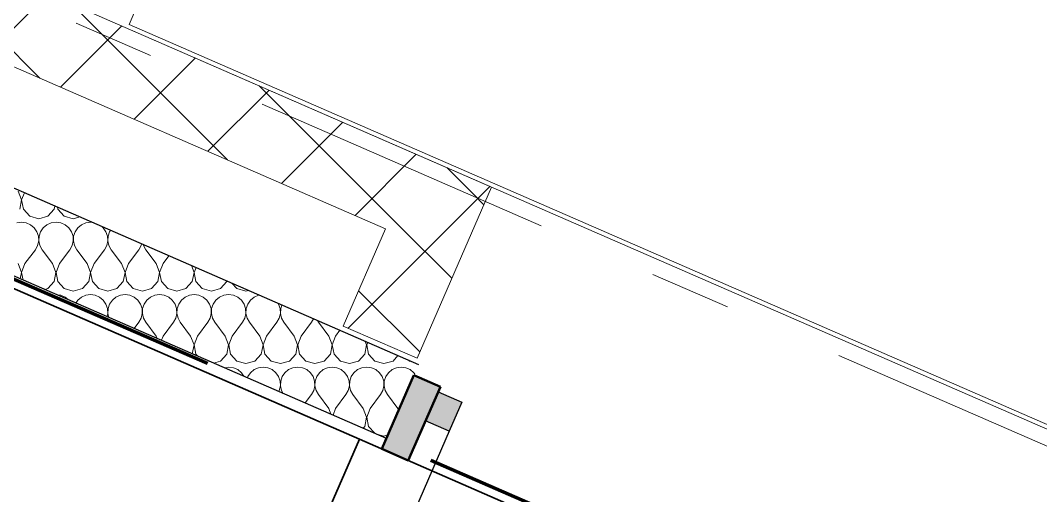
# Model space of a CAD drawing. Header units: millimetres. Extents: x -99530 to 1067232, y -97212 to 137997.
# Drawn here: x 1018336 to 1020109, y -18626 to -17799 of the extents above; entities that cross this region are included whole.
import ezdxf
from ezdxf.enums import TextEntityAlignment as Align

# ---------------------------------------------------------------- set-up
doc = ezdxf.new("R2010")
doc.units = ezdxf.units.MM
doc.header["$MEASUREMENT"] = 0
doc.linetypes.add('Double Dashed', pattern=[1093.611073, 529.166651, -211.666656, 141.111112, -211.666656])
doc.linetypes.add('Long Dashed', pattern=[1058.333302, 634.99999, -423.333311])
for name, color, linetype in [('A-05-M_Gross_Int_Circulation', 7, 'Continuous'), ('A-15-MG_Structural_Grid', 7, 'Continuous'), ('A-20-M_Floor_Slab', 7, 'Continuous'), ('A-25-M_Curtain_Wall', 7, 'Continuous'), ('A-25-M_Wall_Int', 7, 'Continuous'), ('New_A-20-M_Hard_Landscape', 7, 'Continuous')]:
    doc.layers.add(name, color=color, linetype=linetype)
for name, color, linetype, lineweight, true_color in [('A-05-M_Gross_Int_Circulation_Pen_No__74', 7, 'Continuous', 20, 0x606060), ('A-15-MG_Structural_Grid_Pen_No__163', 7, 'Continuous', 0, 0x750077), ('A-25-M_Curtain_Wall_Pen_No__144', 7, 'Continuous', 0, 0xc8c8c8), ('A-25-M_Curtain_Wall_Pen_No__27', 7, 'Continuous', 50, 0x2a2a2a), ('A-25-M_Curtain_Wall_Pen_No__43', 7, 'Continuous', 30, 0x444444), ('A-25-M_Curtain_Wall_Pen_No__67', 7, 'Continuous', 20, 0x606060), ('A-25-M_Wall_Int_Pen_No__107', 7, 'Continuous', 15, 0xa6a6a6), ('ArchiCAD Doors_Pen_No__103', 7, 'Continuous', 15, 0xa6a6a6), ('ArchiCAD Doors_Pen_No__43', 7, 'Continuous', 30, 0x444444), ('New_A-20-M_Hard_Landscape_Pen_No__53', 7, 'Continuous', 35, 0x444444)]:
    doc.layers.add(name, color=color, linetype=linetype, lineweight=lineweight, true_color=true_color)
for name, color, linetype, lineweight in [('A-20-M_Floor_Slab_Pen_No__89', 8, 'Continuous', 20), ('A-25-M_Wall_Int_Pen_No__1', 7, 'Continuous', 13), ('A-95-P_Drawing_Pen_No__85', 8, 'Continuous', 20), ('ArchiCAD Zone Stamps_Pen_No__9', 7, 'Continuous', 13), ('Demolished_G-10-P_Topo_Building_Pen_No__177', 1, 'Continuous', 70)]:
    doc.layers.add(name, color=color, linetype=linetype, lineweight=lineweight)
doc.styles.add('GENERATED_STYLE_1', font='')
doc.styles.add('GENERATED_STYLE_3', font='')
doc.styles.add('GENERATED_STYLE_4', font='')
doc.styles.get('GENERATED_STYLE_1').set_extended_font_data('Arial', bold=True)
doc.styles.get('GENERATED_STYLE_3').set_extended_font_data('Arial')
doc.styles.get('GENERATED_STYLE_4').set_extended_font_data('Swis721 BT')
doc.dimstyles.new('GENERATED_STYLE__4', dxfattribs={"dimtxt": 0.18, "dimasz": 273.6, "dimexe": 0.18, "dimexo": 0.0625, "dimgap": 0.09, "dimtad": 0, "dimtih": 1, "dimtoh": 1, "dimdec": 4, "dimzin": 0, "dimdsep": 46, "dimcen": 0.09, "dimadec": 0, "dimazin": 0, "dimtfac": 1, "dimtdec": 4, "dimtmove": 0, "dimatfit": 3, "dimldrblk": 'ARROWHEAD_5', "dimfxl": 1, "dimtolj": 1, "dimtzin": 0, "dimarcsym": 0})
pattern_1 = [(45, (976938, 0), (-91.92388, 91.92388), []), (135, (976938, 0), (91.92388, 91.92388), [])]

# ---------------------------------------------------------------- blocks, each defined once
blk = doc.blocks.new('Stair 02_INB 0267_71_3', base_point=(1020599.1, -16711.8))
at = {"layer": 'A-05-M_Gross_Int_Circulation_Pen_No__74', "linetype": 'Continuous'}
for p, q in [((1021080.1, -11946.3), (1018525, -17806.1)), ((1018525, -17806.1), (1021364.2, -19044.3))]:
    blk.add_line(p, q, dxfattribs=at)
at = {"layer": 'ArchiCAD Zone Stamps_Pen_No__9'}
for tag, height, style, p in [('ROOM_NAME', 250, 'GENERATED_STYLE_1', (1020333.6, -15399.6)), ('zoneNameLine2', 250, 'GENERATED_STYLE_1', (1020145.1, -15831.7)), ('ROOM_NUMBER', 200, 'GENERATED_STYLE_3', (1019956.7, -16252.4)), ('measuredAreaCode', 200, 'GENERATED_STYLE_3', (1019799.7, -16612.5)), ('ROOM_HOLES_PRM', 200, 'GENERATED_STYLE_3', (1020107.1, -16746.6)), ('DUMMY_649', 200, 'GENERATED_STYLE_3', (1020596.4, -16959.9)), ('DUMMY_650', 133.3, 'GENERATED_STYLE_3', (1020875.7, -17066.5))]:
    blk.add_attdef(tag, text='', height=height, rotation=336.4404, dxfattribs=dict(at, style=style)).set_placement(p, align=Align.TOP_LEFT)
blk = doc.blocks.new('Mesh_17_3', base_point=(1015414.3, -27090.5))
at = {"layer": 'New_A-20-M_Hard_Landscape_Pen_No__53', "linetype": 'Continuous', "flags": 128}
blk.add_lwpolyline([(1015414.3, -27090.5), (1017793.5, -28127.9), (1019471.2, -24280.4), (1030852.5, -29243.2), (1028055.7, -35657.3), (1030347.3, -36656.6), (1033144.1, -30242.5), (1040019, -33240.3), (1036874.1, -40452.4, 0.120293), (1039706.8, -40737.8, 0.15737), (1043024.8, -39130, 0.078126), (1044155.3, -37647.5), (1046248.3, -32902.5), (1038026.4, -29317.3), (1037765.6, -29915.3), (1019543.5, -21969.6), (1019823.3, -21327.9), (1025138.1, -23645.4), (1026020.7, -21621.3), (1018925.2, -18527.4), (1018125.8, -20360.7), (1017913.7, -20847.2), (1018101.1, -20928.9)], format="xyb", close=True, dxfattribs=at)
blk = doc.blocks.new('Mesh_20_3', base_point=(988930.7, -24727.1))
at = {"layer": 'New_A-20-M_Hard_Landscape_Pen_No__53', "linetype": 'Continuous', "flags": 128}
blk.add_lwpolyline([(988930.7, -24727.1), (988131.3, -26560.4), (999398.6, -31473.5), (1000198, -29640.2), (990908.8, -25589.7), (996843.1, -11980.5), (1005863.9, -15914), (1005925.7, -15772.3), (1017857.8, -20975.3), (1018925.2, -18527.4), (995994.2, -8528.3)], close=True, dxfattribs=at)
blk = doc.blocks.new('Slab_5_3', base_point=(977314.7, -362.2))
at = {"layer": 'A-20-M_Floor_Slab_Pen_No__89', "linetype": 'Continuous', "flags": 128}
blk.add_lwpolyline([(977314.7, -362.2), (984728.9, 6537.3), (984643.8, 6629.2), (987876.2, 9637.2), (992165.2, 7766.9), (996287.1, 17219.8), (1030611.3, 2252.7), (1030904.7, 2124.8), (1026692.8, -7534.4), (1026399.5, -7406.5), (1021328.1, -19036.6), (980552.3, -1256.3), (980362.6, -1691.3)], close=True, dxfattribs=at)
blk = doc.blocks.new('*X571', base_point=(976938, 0))
at = {"layer": 'A-25-M_Curtain_Wall_Pen_No__67', "linetype": 'Continuous'}
for p, q in [((1018337.9, -18111.3), (1018332, -18096)), ((1018342.9, -18098.9), (1018338.1, -18111.3)), ((1018334.8, -18127.4), (1018337.9, -18111.3)), ((1018338.1, -18111.3), (1018341.2, -18127.4)), ((1018394.8, -18127.4), (1018395.9, -18122)), ((1018341.2, -18127.4), (1018352.2, -18139.5)), ((1018352.2, -18139.5), (1018368, -18144)), ((1018368, -18144), (1018383.8, -18139.5)), ((1018383.8, -18139.5), (1018394.8, -18127.4)), ((1018400.5, -18124), (1018401.2, -18127.4)), ((1018401.2, -18127.4), (1018412.2, -18139.5)), ((1018412.2, -18139.5), (1018428, -18144)), ((1018428, -18144), (1018439.1, -18140.8)), ((1018338, -18150), (1018329.8, -18151.1)), ((1018346.2, -18151.1), (1018338, -18150)), ((1018353.8, -18154.5), (1018346.2, -18151.1)), ((1018360.1, -18159.8), (1018353.8, -18154.5)), ((1018382.2, -18154.5), (1018375.9, -18159.8)), ((1018389.8, -18151.1), (1018382.2, -18154.5)), ((1018398, -18150), (1018389.8, -18151.1)), ((1018406.2, -18151.1), (1018398, -18150)), ((1018413.8, -18154.5), (1018406.2, -18151.1)), ((1018420.1, -18159.8), (1018413.8, -18154.5)), ((1018442.2, -18154.5), (1018435.9, -18159.8)), ((1018449.8, -18151.1), (1018442.2, -18154.5)), ((1018458, -18150), (1018449.8, -18151.1)), ((1018461.1, -18150.4), (1018458, -18150)), ((1018480.1, -18159.8), (1018477.6, -18157.6)), ((1018364.8, -18166.6), (1018360.1, -18159.8)), ((1018367.5, -18174.4), (1018364.8, -18166.6)), ((1018367.9, -18182.7), (1018367.5, -18174.4)), ((1018368.5, -18174.4), (1018368.1, -18182.7)), ((1018371.2, -18166.6), (1018368.5, -18174.4)), ((1018375.9, -18159.8), (1018371.2, -18166.6)), ((1018424.8, -18166.6), (1018420.1, -18159.8)), ((1018427.5, -18174.4), (1018424.8, -18166.6)), ((1018427.9, -18182.7), (1018427.5, -18174.4)), ((1018428.5, -18174.4), (1018428.1, -18182.7)), ((1018431.2, -18166.6), (1018428.5, -18174.4)), ((1018435.9, -18159.8), (1018431.2, -18166.6)), ((1018484.8, -18166.6), (1018480.1, -18159.8)), ((1018487.5, -18174.4), (1018484.8, -18166.6)), ((1018487.9, -18182.7), (1018487.5, -18174.4)), ((1018488.5, -18174.4), (1018488.1, -18182.7)), ((1018491.2, -18166.6), (1018488.5, -18174.4)), ((1018492.8, -18164.3), (1018491.2, -18166.6)), ((1018362, -18198), (1018366, -18190.8)), ((1018366, -18190.8), (1018367.9, -18182.7)), ((1018368.1, -18182.7), (1018370, -18190.8)), ((1018370, -18190.8), (1018374, -18198)), ((1018422, -18198), (1018426, -18190.8)), ((1018426, -18190.8), (1018427.9, -18182.7)), ((1018428.1, -18182.7), (1018430, -18190.8)), ((1018430, -18190.8), (1018434, -18198)), ((1018482, -18198), (1018486, -18190.8)), ((1018486, -18190.8), (1018487.9, -18182.7)), ((1018488.1, -18182.7), (1018490, -18190.8)), ((1018490, -18190.8), (1018494, -18198)), ((1018542, -18198), (1018546, -18190.8)), ((1018546, -18190.8), (1018546.7, -18187.8)), ((1018549.6, -18189), (1018550, -18190.8)), ((1018550, -18190.8), (1018554, -18198)), ((1018344, -18222), (1018362, -18198)), ((1018392, -18222), (1018374, -18198)), ((1018404, -18222), (1018422, -18198)), ((1018452, -18222), (1018434, -18198)), ((1018464, -18222), (1018482, -18198)), ((1018512, -18222), (1018494, -18198)), ((1018524, -18222), (1018542, -18198)), ((1018572, -18222), (1018554, -18198)), ((1018584, -18222), (1018594.2, -18208.5)), ((1018337.9, -18237.3), (1018332, -18222)), ((1018344, -18222), (1018338.1, -18237.3)), ((1018397.9, -18237.3), (1018392, -18222)), ((1018404, -18222), (1018398.1, -18237.3)), ((1018457.9, -18237.3), (1018452, -18222)), ((1018464, -18222), (1018458.1, -18237.3)), ((1018517.9, -18237.3), (1018512, -18222)), ((1018524, -18222), (1018518.1, -18237.3)), ((1018577.9, -18237.3), (1018572, -18222)), ((1018584, -18222), (1018578.1, -18237.3)), ((1018637.9, -18237.3), (1018633.4, -18225.6)), ((1018641.3, -18229), (1018638.1, -18237.3)), ((1018335.8, -18248.5), (1018337.9, -18237.3)), ((1018338.1, -18237.3), (1018340.6, -18250.7)), ((1018394.8, -18253.4), (1018397.9, -18237.3)), ((1018398.1, -18237.3), (1018401.2, -18253.4)), ((1018454.8, -18253.4), (1018457.9, -18237.3)), ((1018458.1, -18237.3), (1018461.2, -18253.4)), ((1018514.8, -18253.4), (1018517.9, -18237.3)), ((1018518.1, -18237.3), (1018521.2, -18253.4)), ((1018574.8, -18253.4), (1018577.9, -18237.3)), ((1018578.1, -18237.3), (1018581.2, -18253.4)), ((1018634.8, -18253.4), (1018637.9, -18237.3)), ((1018638.1, -18237.3), (1018641.2, -18253.4)), ((1018378.3, -18267.1), (1018383.8, -18265.5)), ((1018383.8, -18265.5), (1018394.8, -18253.4)), ((1018401.2, -18253.4), (1018412.2, -18265.5)), ((1018412.2, -18265.5), (1018428, -18270)), ((1018428, -18270), (1018443.8, -18265.5)), ((1018443.8, -18265.5), (1018454.8, -18253.4)), ((1018461.2, -18253.4), (1018472.2, -18265.5)), ((1018472.2, -18265.5), (1018488, -18270)), ((1018488, -18270), (1018503.8, -18265.5)), ((1018503.8, -18265.5), (1018514.8, -18253.4)), ((1018521.2, -18253.4), (1018532.2, -18265.5)), ((1018532.2, -18265.5), (1018548, -18270)), ((1018548, -18270), (1018563.8, -18265.5)), ((1018563.8, -18265.5), (1018574.8, -18253.4)), ((1018581.2, -18253.4), (1018592.2, -18265.5)), ((1018592.2, -18265.5), (1018608, -18270)), ((1018608, -18270), (1018623.8, -18265.5)), ((1018623.8, -18265.5), (1018634.8, -18253.4)), ((1018641.2, -18253.4), (1018652.2, -18265.5)), ((1018652.2, -18265.5), (1018668, -18270)), ((1018668, -18270), (1018683.8, -18265.5)), ((1018683.8, -18265.5), (1018694.8, -18253.4)), ((1018694.8, -18253.4), (1018695, -18252.4)), ((1018703.8, -18256.3), (1018712.2, -18265.5)), ((1018712.2, -18265.5), (1018728, -18270)), ((1018406.2, -18277.1), (1018399.1, -18276.2)), ((1018413.8, -18280.5), (1018406.2, -18277.1)), ((1018419, -18284.8), (1018413.8, -18280.5)), ((1018442.2, -18280.5), (1018435.9, -18285.8)), ((1018449.8, -18277.1), (1018442.2, -18280.5)), ((1018458, -18276), (1018449.8, -18277.1)), ((1018466.2, -18277.1), (1018458, -18276)), ((1018473.8, -18280.5), (1018466.2, -18277.1)), ((1018480.1, -18285.8), (1018473.8, -18280.5)), ((1018502.2, -18280.5), (1018495.9, -18285.8)), ((1018509.8, -18277.1), (1018502.2, -18280.5)), ((1018518, -18276), (1018509.8, -18277.1)), ((1018526.2, -18277.1), (1018518, -18276)), ((1018533.8, -18280.5), (1018526.2, -18277.1)), ((1018540.1, -18285.8), (1018533.8, -18280.5)), ((1018562.2, -18280.5), (1018555.9, -18285.8)), ((1018569.8, -18277.1), (1018562.2, -18280.5)), ((1018578, -18276), (1018569.8, -18277.1)), ((1018586.2, -18277.1), (1018578, -18276)), ((1018593.8, -18280.5), (1018586.2, -18277.1)), ((1018600.1, -18285.8), (1018593.8, -18280.5)), ((1018622.2, -18280.5), (1018615.9, -18285.8)), ((1018629.8, -18277.1), (1018622.2, -18280.5)), ((1018638, -18276), (1018629.8, -18277.1)), ((1018646.2, -18277.1), (1018638, -18276)), ((1018653.8, -18280.5), (1018646.2, -18277.1)), ((1018660.1, -18285.8), (1018653.8, -18280.5)), ((1018682.2, -18280.5), (1018675.9, -18285.8)), ((1018689.8, -18277.1), (1018682.2, -18280.5)), ((1018698, -18276), (1018689.8, -18277.1)), ((1018706.2, -18277.1), (1018698, -18276)), ((1018713.8, -18280.5), (1018706.2, -18277.1)), ((1018720.1, -18285.8), (1018713.8, -18280.5)), ((1018728, -18270), (1018732.4, -18268.7)), ((1018742.2, -18280.5), (1018735.9, -18285.8)), ((1018749.8, -18277.1), (1018742.2, -18280.5)), ((1018751.2, -18276.9), (1018749.8, -18277.1)), ((1018435.9, -18285.8), (1018432.5, -18290.7)), ((1018484.8, -18292.6), (1018480.1, -18285.8)), ((1018487.5, -18300.4), (1018484.8, -18292.6)), ((1018487.9, -18308.7), (1018487.5, -18300.4)), ((1018488.5, -18300.4), (1018488.1, -18308.7)), ((1018491.2, -18292.6), (1018488.5, -18300.4)), ((1018495.9, -18285.8), (1018491.2, -18292.6)), ((1018544.8, -18292.6), (1018540.1, -18285.8)), ((1018547.5, -18300.4), (1018544.8, -18292.6)), ((1018547.9, -18308.7), (1018547.5, -18300.4)), ((1018548.5, -18300.4), (1018548.1, -18308.7)), ((1018551.2, -18292.6), (1018548.5, -18300.4)), ((1018555.9, -18285.8), (1018551.2, -18292.6)), ((1018604.8, -18292.6), (1018600.1, -18285.8)), ((1018607.5, -18300.4), (1018604.8, -18292.6)), ((1018607.9, -18308.7), (1018607.5, -18300.4)), ((1018608.5, -18300.4), (1018608.1, -18308.7)), ((1018611.2, -18292.6), (1018608.5, -18300.4)), ((1018615.9, -18285.8), (1018611.2, -18292.6)), ((1018664.8, -18292.6), (1018660.1, -18285.8)), ((1018667.5, -18300.4), (1018664.8, -18292.6)), ((1018667.9, -18308.7), (1018667.5, -18300.4)), ((1018668.5, -18300.4), (1018668.1, -18308.7)), ((1018671.2, -18292.6), (1018668.5, -18300.4)), ((1018675.9, -18285.8), (1018671.2, -18292.6)), ((1018724.8, -18292.6), (1018720.1, -18285.8)), ((1018727.5, -18300.4), (1018724.8, -18292.6)), ((1018727.9, -18308.7), (1018727.5, -18300.4)), ((1018728.5, -18300.4), (1018728.1, -18308.7)), ((1018731.2, -18292.6), (1018728.5, -18300.4)), ((1018735.9, -18285.8), (1018731.2, -18292.6)), ((1018784.8, -18292.6), (1018783.9, -18291.2)), ((1018787.5, -18300.4), (1018784.8, -18292.6)), ((1018787.9, -18308.7), (1018787.5, -18300.4)), ((1018788.5, -18300.4), (1018788.1, -18308.7)), ((1018790.6, -18294.1), (1018788.5, -18300.4)), ((1018486.6, -18314.3), (1018487.9, -18308.7)), ((1018488.1, -18308.7), (1018489.7, -18315.7)), ((1018542, -18324), (1018546, -18316.8)), ((1018546, -18316.8), (1018547.9, -18308.7)), ((1018548.1, -18308.7), (1018550, -18316.8)), ((1018550, -18316.8), (1018554, -18324)), ((1018602, -18324), (1018606, -18316.8)), ((1018606, -18316.8), (1018607.9, -18308.7)), ((1018608.1, -18308.7), (1018610, -18316.8)), ((1018610, -18316.8), (1018614, -18324)), ((1018662, -18324), (1018666, -18316.8)), ((1018666, -18316.8), (1018667.9, -18308.7)), ((1018668.1, -18308.7), (1018670, -18316.8)), ((1018670, -18316.8), (1018674, -18324)), ((1018722, -18324), (1018726, -18316.8)), ((1018726, -18316.8), (1018727.9, -18308.7)), ((1018728.1, -18308.7), (1018730, -18316.8)), ((1018730, -18316.8), (1018734, -18324)), ((1018782, -18324), (1018786, -18316.8)), ((1018786, -18316.8), (1018787.9, -18308.7)), ((1018788.1, -18308.7), (1018790, -18316.8)), ((1018790, -18316.8), (1018794, -18324)), ((1018842, -18324), (1018845.3, -18318)), ((1018533.8, -18334.9), (1018542, -18324)), ((1018572, -18348), (1018554, -18324)), ((1018584, -18348), (1018602, -18324)), ((1018632, -18348), (1018614, -18324)), ((1018644, -18348), (1018662, -18324)), ((1018692, -18348), (1018674, -18324)), ((1018704, -18348), (1018722, -18324)), ((1018752, -18348), (1018734, -18324)), ((1018764, -18348), (1018782, -18324)), ((1018812, -18348), (1018794, -18324)), ((1018824, -18348), (1018842, -18324)), ((1018852.4, -18321.1), (1018854, -18324)), ((1018872, -18348), (1018854, -18324)), ((1018573.6, -18352.2), (1018572, -18348)), ((1018584, -18348), (1018581.1, -18355.5)), ((1018637.9, -18363.3), (1018632, -18348)), ((1018644, -18348), (1018638.1, -18363.3)), ((1018697.9, -18363.3), (1018692, -18348)), ((1018704, -18348), (1018698.1, -18363.3)), ((1018757.9, -18363.3), (1018752, -18348)), ((1018764, -18348), (1018758.1, -18363.3)), ((1018817.9, -18363.3), (1018812, -18348)), ((1018824, -18348), (1018818.1, -18363.3)), ((1018877.9, -18363.3), (1018872, -18348)), ((1018884, -18348), (1018878.1, -18363.3)), ((1018884, -18348), (1018891.4, -18338.1)), ((1018634.9, -18379), (1018637.9, -18363.3)), ((1018638.1, -18363.3), (1018641.2, -18379.4)), ((1018694.8, -18379.4), (1018697.9, -18363.3)), ((1018698.1, -18363.3), (1018701.2, -18379.4)), ((1018754.8, -18379.4), (1018757.9, -18363.3)), ((1018758.1, -18363.3), (1018761.2, -18379.4)), ((1018814.8, -18379.4), (1018817.9, -18363.3)), ((1018818.1, -18363.3), (1018821.2, -18379.4)), ((1018874.8, -18379.4), (1018877.9, -18363.3)), ((1018878.1, -18363.3), (1018881.2, -18379.4)), ((1018934.8, -18379.4), (1018937.9, -18363.3)), ((1018937.9, -18363.3), (1018935.6, -18357.3)), ((1018939.7, -18359.1), (1018938.1, -18363.3)), ((1018938.1, -18363.3), (1018941.2, -18379.4)), ((1018641.2, -18379.4), (1018644.6, -18383.2)), ((1018683.8, -18391.5), (1018694.8, -18379.4)), ((1018701.2, -18379.4), (1018712.2, -18391.5)), ((1018743.8, -18391.5), (1018754.8, -18379.4)), ((1018761.2, -18379.4), (1018772.2, -18391.5)), ((1018803.8, -18391.5), (1018814.8, -18379.4)), ((1018821.2, -18379.4), (1018832.2, -18391.5)), ((1018863.8, -18391.5), (1018874.8, -18379.4)), ((1018881.2, -18379.4), (1018892.2, -18391.5)), ((1018923.8, -18391.5), (1018934.8, -18379.4)), ((1018941.2, -18379.4), (1018952.2, -18391.5)), ((1018983.8, -18391.5), (1018992.4, -18382.1)), ((1018671.6, -18395), (1018683.8, -18391.5)), ((1018698, -18402), (1018690.2, -18403.1)), ((1018706.2, -18403.1), (1018698, -18402)), ((1018713.8, -18406.5), (1018706.2, -18403.1)), ((1018712.2, -18391.5), (1018728, -18396)), ((1018720.1, -18411.8), (1018713.8, -18406.5)), ((1018728, -18396), (1018743.8, -18391.5)), ((1018742.2, -18406.5), (1018735.9, -18411.8)), ((1018749.8, -18403.1), (1018742.2, -18406.5)), ((1018758, -18402), (1018749.8, -18403.1)), ((1018766.2, -18403.1), (1018758, -18402)), ((1018773.8, -18406.5), (1018766.2, -18403.1)), ((1018772.2, -18391.5), (1018788, -18396)), ((1018780.1, -18411.8), (1018773.8, -18406.5)), ((1018788, -18396), (1018803.8, -18391.5)), ((1018802.2, -18406.5), (1018795.9, -18411.8)), ((1018809.8, -18403.1), (1018802.2, -18406.5)), ((1018818, -18402), (1018809.8, -18403.1)), ((1018826.2, -18403.1), (1018818, -18402)), ((1018833.8, -18406.5), (1018826.2, -18403.1)), ((1018832.2, -18391.5), (1018848, -18396)), ((1018840.1, -18411.8), (1018833.8, -18406.5)), ((1018848, -18396), (1018863.8, -18391.5)), ((1018862.2, -18406.5), (1018855.9, -18411.8)), ((1018869.8, -18403.1), (1018862.2, -18406.5)), ((1018878, -18402), (1018869.8, -18403.1)), ((1018886.2, -18403.1), (1018878, -18402)), ((1018893.8, -18406.5), (1018886.2, -18403.1)), ((1018892.2, -18391.5), (1018908, -18396)), ((1018900.1, -18411.8), (1018893.8, -18406.5)), ((1018908, -18396), (1018923.8, -18391.5)), ((1018922.2, -18406.5), (1018915.9, -18411.8)), ((1018929.8, -18403.1), (1018922.2, -18406.5)), ((1018938, -18402), (1018929.8, -18403.1)), ((1018946.2, -18403.1), (1018938, -18402)), ((1018953.8, -18406.5), (1018946.2, -18403.1)), ((1018952.2, -18391.5), (1018968, -18396)), ((1018960.1, -18411.8), (1018953.8, -18406.5)), ((1018968, -18396), (1018983.8, -18391.5)), ((1018982.2, -18406.5), (1018975.9, -18411.8)), ((1018989.8, -18403.1), (1018982.2, -18406.5)), ((1018998, -18402), (1018989.8, -18403.1)), ((1019006.2, -18403.1), (1018998, -18402)), ((1019013.8, -18406.5), (1019006.2, -18403.1)), ((1019011.1, -18390.3), (1019012.2, -18391.5)), ((1019012.2, -18391.5), (1019017.2, -18392.9)), ((1019020.1, -18411.8), (1019013.8, -18406.5)), ((1018724.4, -18418), (1018720.1, -18411.8)), ((1018731.2, -18418.6), (1018730.5, -18420.6)), ((1018735.9, -18411.8), (1018731.2, -18418.6)), ((1018784.8, -18418.6), (1018780.1, -18411.8)), ((1018787.5, -18426.4), (1018784.8, -18418.6)), ((1018791.2, -18418.6), (1018788.5, -18426.4)), ((1018795.9, -18411.8), (1018791.2, -18418.6)), ((1018844.8, -18418.6), (1018840.1, -18411.8)), ((1018847.5, -18426.4), (1018844.8, -18418.6)), ((1018851.2, -18418.6), (1018848.5, -18426.4)), ((1018855.9, -18411.8), (1018851.2, -18418.6)), ((1018904.8, -18418.6), (1018900.1, -18411.8)), ((1018907.5, -18426.4), (1018904.8, -18418.6)), ((1018911.2, -18418.6), (1018908.5, -18426.4)), ((1018915.9, -18411.8), (1018911.2, -18418.6)), ((1018964.8, -18418.6), (1018960.1, -18411.8)), ((1018967.5, -18426.4), (1018964.8, -18418.6)), ((1018971.2, -18418.6), (1018968.5, -18426.4)), ((1018975.9, -18411.8), (1018971.2, -18418.6)), ((1019021.4, -18413.5), (1019020.1, -18411.8)), ((1018785.1, -18444.4), (1018786, -18442.8)), ((1018786, -18442.8), (1018787.9, -18434.7)), ((1018787.9, -18434.7), (1018787.5, -18426.4)), ((1018788.5, -18426.4), (1018788.1, -18434.7)), ((1018788.1, -18434.7), (1018790, -18442.8)), ((1018790, -18442.8), (1018792.8, -18447.8)), ((1018842, -18450), (1018846, -18442.8)), ((1018846, -18442.8), (1018847.9, -18434.7)), ((1018847.9, -18434.7), (1018847.5, -18426.4)), ((1018848.5, -18426.4), (1018848.1, -18434.7)), ((1018848.1, -18434.7), (1018850, -18442.8)), ((1018850, -18442.8), (1018854, -18450)), ((1018902, -18450), (1018906, -18442.8)), ((1018906, -18442.8), (1018907.9, -18434.7)), ((1018907.9, -18434.7), (1018907.5, -18426.4)), ((1018908.5, -18426.4), (1018908.1, -18434.7)), ((1018908.1, -18434.7), (1018910, -18442.8)), ((1018910, -18442.8), (1018914, -18450)), ((1018962, -18450), (1018966, -18442.8)), ((1018966, -18442.8), (1018967.9, -18434.7)), ((1018967.9, -18434.7), (1018967.5, -18426.4)), ((1018968.5, -18426.4), (1018968.1, -18434.7)), ((1018968.1, -18434.7), (1018970, -18442.8)), ((1018970, -18442.8), (1018974, -18450)), ((1018831.1, -18464.5), (1018842, -18450)), ((1018872, -18474), (1018854, -18450)), ((1018884, -18474), (1018902, -18450)), ((1018932, -18474), (1018914, -18450)), ((1018944, -18474), (1018962, -18450)), ((1018992, -18474), (1018974, -18450)), ((1018875.9, -18484), (1018872, -18474)), ((1018884, -18474), (1018879.5, -18485.6)), ((1018937.9, -18489.3), (1018932, -18474)), ((1018944, -18474), (1018938.1, -18489.3)), ((1018993.4, -18477.6), (1018992, -18474)), ((1018934.8, -18505.4), (1018937.9, -18489.3)), ((1018938.1, -18489.3), (1018941.2, -18505.4)), ((1018932, -18508.5), (1018934.8, -18505.4)), ((1018941.2, -18505.4), (1018951.9, -18517.2)), ((1018953.5, -18517.9), (1018968, -18522)), ((1018968, -18522), (1018974.9, -18520))]:
    blk.add_line(p, q, dxfattribs=at)
blk = doc.blocks.new('Curtain Wall_12_3', base_point=(976938, 0))
at = {"layer": 'A-25-M_Curtain_Wall_Pen_No__144', "linetype": 'Continuous'}
blk.add_hatch(color=256, dxfattribs=at).paths.add_polyline_path([(1019010.1, -18564.4), (1019066.1, -18436.1), (1019020.2, -18416.1), (1018964.3, -18544.4)])
at = {"layer": 'ArchiCAD Doors_Pen_No__103', "linetype": 'Continuous'}
blk.add_hatch(color=256, dxfattribs=at).paths.add_polyline_path([(1019062.1, -18445.2), (1019103.3, -18463.2), (1019081.3, -18513.6), (1019040.1, -18495.6)])
at = {"layer": 'A-25-M_Curtain_Wall_Pen_No__27', "linetype": 'Continuous'}
for p, q in [((1019020.2, -18416.1), (1018964.3, -18544.4)), ((1019066.1, -18436.1), (1019020.2, -18416.1)), ((1019010.1, -18564.4), (1019066.1, -18436.1)), ((1018964.3, -18544.4), (1019010.1, -18564.4))]:
    blk.add_line(p, q, dxfattribs=at)
at = {"layer": 'A-25-M_Curtain_Wall_Pen_No__43', "linetype": 'Continuous'}
for p, q in [((1017362.7, -17671.5), (1019028.2, -18397.7)), ((1018972.3, -18526.1), (1017306.7, -17799.8))]:
    blk.add_line(p, q, dxfattribs=at)
at = {"layer": 'ArchiCAD Doors_Pen_No__43', "linetype": 'Continuous'}
for p, q in [((1019040.1, -18495.6), (1019062.1, -18445.2)), ((1019062.1, -18445.2), (1019103.3, -18463.2)), ((1019103.3, -18463.2), (1019081.3, -18513.6)), ((1019081.3, -18513.6), (1019040.1, -18495.6)), ((1019081.3, -18513.6), (1018730.1, -19319.2))]:
    blk.add_line(p, q, dxfattribs=at)
at = {"layer": 'A-25-M_Curtain_Wall', "linetype": 'Continuous', "lineweight": 0}
blk.add_blockref('*X571', (976938, 0), dxfattribs=at)
blk = doc.blocks.new('Wall_117_3', base_point=(1017479.2, -17358))
at = {"layer": 'A-25-M_Wall_Int_Pen_No__107', "linetype": 'Continuous'}
h = blk.add_hatch(dxfattribs=at)
h.set_pattern_fill('Concrete_Block_0003', color=256, style=0, pattern_type=2)
h.set_pattern_definition(pattern_1)
h.paths.add_polyline_path([(1017423.3, -17486.4), (1018970.9, -18161.5), (1019155.2, -18089.1), (1017479.2, -17358)])
at = {"layer": 'A-25-M_Wall_Int_Pen_No__1', "linetype": 'Continuous', "flags": 128}
for points in [[(1017479.2, -17358), (1017423.3, -17486.4)], [(1019155.2, -18089.1), (1017479.2, -17358)], [(1017423.3, -17486.4), (1018970.9, -18161.5)]]:
    blk.add_lwpolyline(points, dxfattribs=at)
blk = doc.blocks.new('Wall_118_3', base_point=(1019155.2, -18089.1))
at = {"layer": 'A-25-M_Wall_Int_Pen_No__107', "linetype": 'Continuous'}
h = blk.add_hatch(dxfattribs=at)
h.set_pattern_fill('Concrete_Block_0003', color=256, style=0, pattern_type=2)
h.set_pattern_definition(pattern_1)
h.paths.add_polyline_path([(1018970.9, -18161.5), (1018897.2, -18330.6), (1019025.5, -18386.6), (1019155.2, -18089.1)])
at = {"layer": 'A-25-M_Wall_Int_Pen_No__1', "linetype": 'Continuous', "flags": 128}
for points in [[(1019025.5, -18386.6), (1019155.2, -18089.1)], [(1018970.9, -18161.5), (1018897.2, -18330.6)], [(1018897.2, -18330.6), (1019025.5, -18386.6)]]:
    blk.add_lwpolyline(points, dxfattribs=at)
blk = doc.blocks.new('Standard grid marker_3')
at = {"layer": 'A-15-MG_Structural_Grid_Pen_No__163', "linetype": 'Double Dashed'}
blk.add_line((1000, 0), (74254.8, 0), dxfattribs=at)
at = {"layer": 'A-15-MG_Structural_Grid_Pen_No__163', "style": 'GENERATED_STYLE_4'}
for tag, p in [('AC_MarkerText_1_0', (-500, 43.4)), ('AC_MarkerText_1_1', (75754.8, 43.4))]:
    blk.add_attdef(tag, text='', height=350, rotation=360, dxfattribs=at).set_placement(p, align=Align.MIDDLE_CENTER)
blk = doc.blocks.new('ARROWHEAD_5')
at = {"color": 0, "linetype": 'Continuous', "lineweight": 0}
blk.add_line((0, 0), (-1, 0), dxfattribs=at)
blk.add_solid([(-1, 0.2679), (0, 0), (-1, -0.2679), (-1, 0.2679)], dxfattribs=at)

msp = doc.modelspace()

# ---------------------------------------------------------------- linework, layer by layer
at = {"layer": 'Demolished_G-10-P_Topo_Building_Pen_No__177', "linetype": 'Long Dashed'}
msp.add_line((1021573.4, -19661.2), (985789, -4112.2), dxfattribs=at)

# ---------------------------------------------------------------- block references
at = {"layer": 'A-05-M_Gross_Int_Circulation', "linetype": 'Continuous'}
msp.add_blockref('Stair 02_INB 0267_71_3', (1020599.1, -16711.8), dxfattribs=at)
at = {"layer": 'A-15-MG_Structural_Grid', "color": 8, "linetype": 'Continuous', "lineweight": 15, "zscale": 1000, "rotation": 336.440411583993}
msp.add_blockref('Standard grid marker_3', (975736.8, 813.7), dxfattribs=at)
at = {"layer": 'A-20-M_Floor_Slab', "color": 8, "linetype": 'Continuous', "lineweight": 20}
msp.add_blockref('Slab_5_3', (977314.7, -362.2), dxfattribs=at)
at = {"layer": 'A-25-M_Curtain_Wall', "linetype": 'Continuous', "lineweight": 0}
msp.add_blockref('Curtain Wall_12_3', (976938, 0), dxfattribs=at)
at = {"layer": 'A-25-M_Wall_Int', "color": 250, "lineweight": 50, "true_color": 0x2a2a2a}
for name, p in [('Wall_117_3', (1017479.2, -17358)), ('Wall_118_3', (1019155.2, -18089.1))]:
    msp.add_blockref(name, p, dxfattribs=at)
at = {"layer": 'New_A-20-M_Hard_Landscape', "color": 49, "lineweight": 35, "true_color": 0x444444}
for name, p in [('Mesh_20_3', (988930.7, -24727.1)), ('Mesh_17_3', (1015414.3, -27090.5))]:
    msp.add_blockref(name, p, dxfattribs=at)

# ---------------------------------------------------------------- leaders
at = {"layer": 'A-95-P_Drawing_Pen_No__85', "linetype": 'Continuous', "annotation_type": 0, "has_hookline": 1, "hookline_direction": 0, "text_width": 1500, "horizontal_direction": (0.917019, -0.398843, 0)}
msp.add_leader([(1016770.9, -17570.5), (1017064, -18314.9), (1017857.3, -18662.1)], dimstyle='GENERATED_STYLE__4', dxfattribs=at)

doc.saveas('drawing.dxf')
